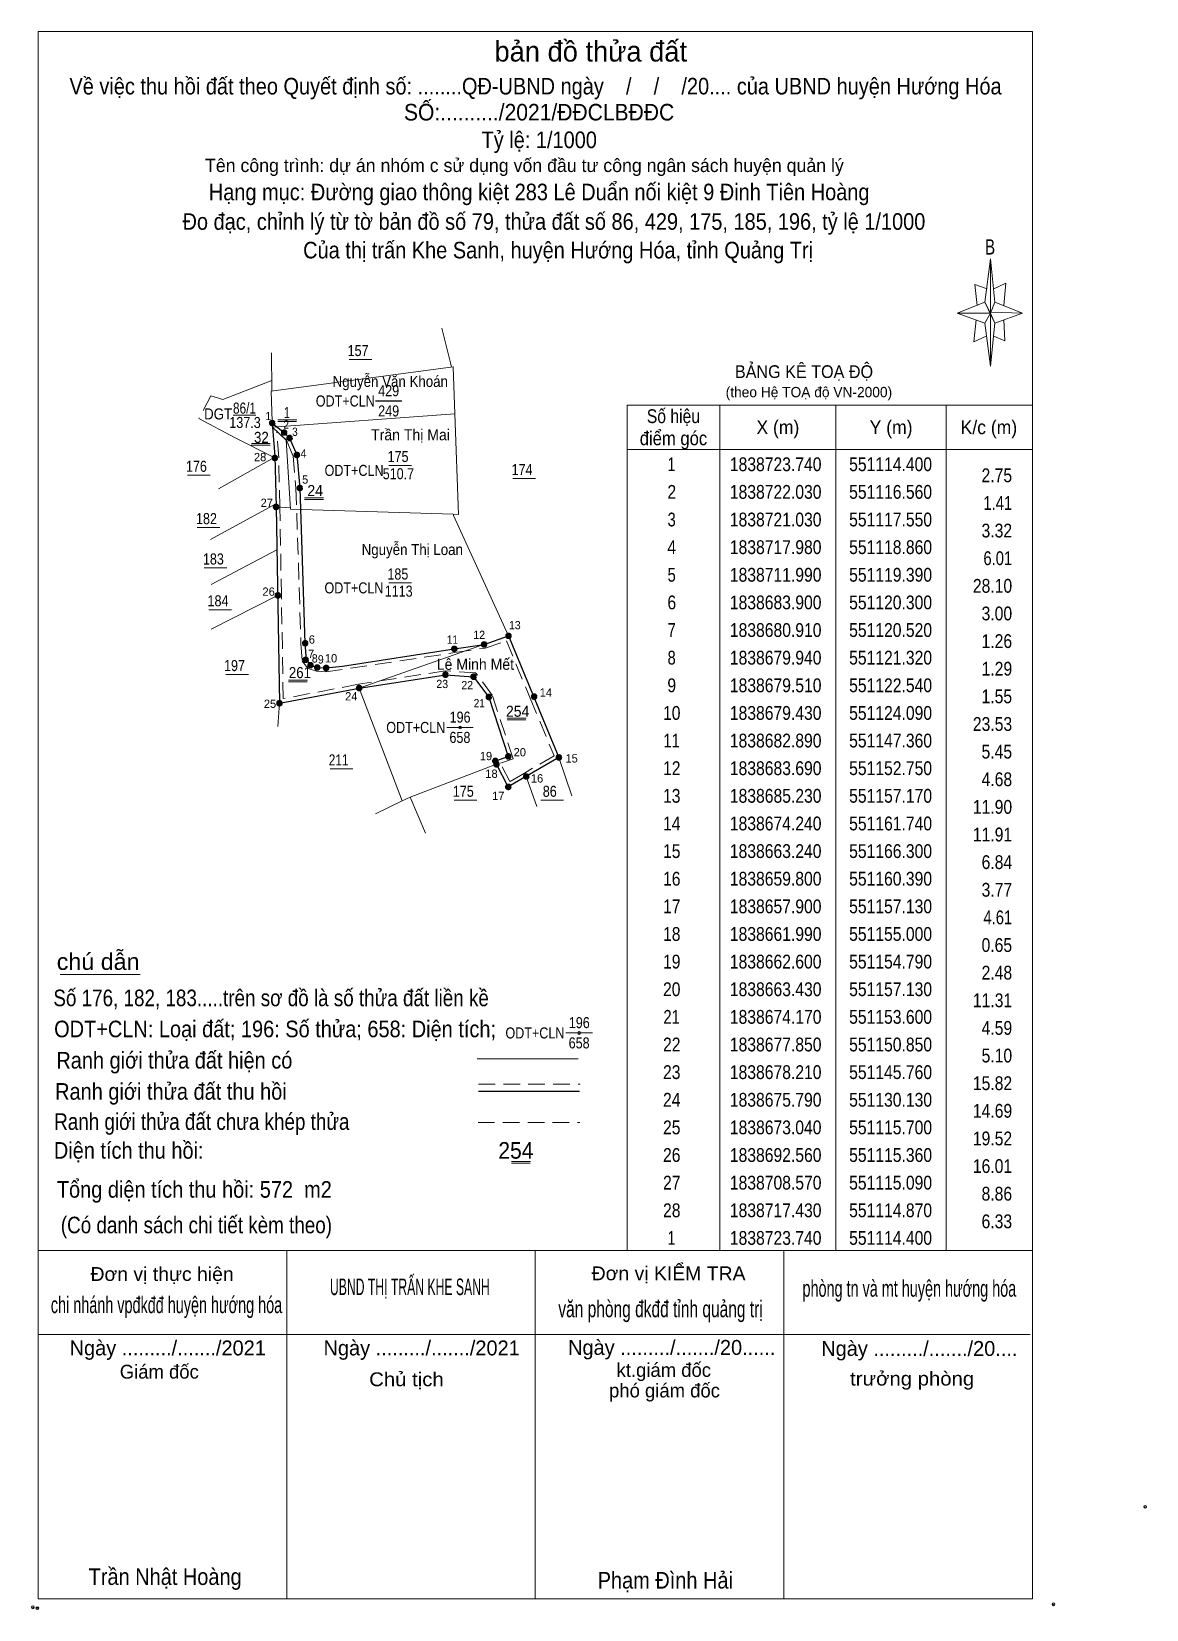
# Model space of a CAD drawing. Header units: metres. Extents: x 551071 to 551273, y 1838509 to 1838795.
import ezdxf
from ezdxf.enums import TextEntityAlignment as Align

# ---------------------------------------------------------------- set-up
doc = ezdxf.new("R2010")
doc.units = ezdxf.units.M
doc.header["$PDMODE"] = 32
doc.header["$PDSIZE"] = 0.5
doc.linetypes.add('MEDIUM_DASHED', pattern=[4.5, 3, -1.5])
for name, color, linetype, lineweight in [('1', 7, 'MEDIUM_DASHED', 13), ('10', 7, 'Continuous', 13), ('11', 7, 'Continuous', 13), ('13', 7, 'Continuous', 13), ('2', 7, 'Continuous', 25), ('22', 7, 'Continuous', 13), ('23', 7, 'Continuous', 13), ('50', 7, 'Continuous', 25), ('6', 7, 'MEDIUM_DASHED', 13), ('63', 7, 'MEDIUM_DASHED', 13)]:
    doc.layers.add(name, color=color, linetype=linetype, lineweight=lineweight)
for name, color, linetype in [('15', 7, 'Continuous'), ('4', 7, 'Continuous'), ('57', 7, 'Continuous')]:
    doc.layers.add(name, color=color, linetype=linetype)

msp = doc.modelspace()

# ---------------------------------------------------------------- hatches: boundary and pattern name
at = {"layer": '63'}
for points in [[(551114.901, 1838723.743, 1), (551113.901, 1838723.743, 1)], [(551117.056, 1838722.027, 1), (551116.056, 1838722.027, 1)], [(551118.05, 1838721.034, 1), (551117.05, 1838721.034, 1)], [(551115.368, 1838717.434, 1), (551114.368, 1838717.434, 1)], [(551119.359, 1838717.981, 1), (551118.359, 1838717.981, 1)], [(551119.888, 1838711.991, 1), (551118.888, 1838711.991, 1)], [(551115.59, 1838708.57, 1), (551114.59, 1838708.57, 1)], [(551115.926, 1838692.56, 1), (551114.926, 1838692.56, 1)], [(551157.67, 1838685.23, 1), (551156.67, 1838685.23, 1)], [(551120.869, 1838683.9, 1), (551119.869, 1838683.9, 1)], [(551147.859, 1838682.892, 1), (551146.859, 1838682.892, 1)], [(551153.248, 1838683.686, 1), (551152.248, 1838683.686, 1)], [(551120.956, 1838680.91, 1), (551119.956, 1838680.91, 1)], [(551121.823, 1838679.938, 1), (551120.823, 1838679.938, 1)], [(551123.041, 1838679.508, 1), (551122.041, 1838679.508, 1)], [(551124.661, 1838679.43, 1), (551123.661, 1838679.43, 1)], [(551130.63, 1838675.79, 1), (551129.63, 1838675.79, 1)], [(551146.263, 1838678.207, 1), (551145.263, 1838678.207, 1)], [(551151.349, 1838677.846, 1), (551150.349, 1838677.846, 1)], [(551116.2, 1838673.04, 1), (551115.2, 1838673.04, 1)], [(551154.098, 1838674.17, 1), (551153.098, 1838674.17, 1)], [(551162.321, 1838674.24, 1), (551161.321, 1838674.24, 1)], [(551155.289, 1838662.6, 1), (551154.289, 1838662.6, 1)], [(551155.5, 1838661.99, 1), (551154.5, 1838661.99, 1)], [(551157.633, 1838663.427, 1), (551156.633, 1838663.427, 1)], [(551166.8, 1838663.24, 1), (551165.8, 1838663.24, 1)], [(551160.89, 1838659.798, 1), (551159.89, 1838659.798, 1)], [(551157.63, 1838657.9, 1), (551156.63, 1838657.9, 1)]]:
    msp.add_hatch(color=256, dxfattribs=at).paths.add_polyline_path(points)

# ---------------------------------------------------------------- linework, layer by layer
at = {"layer": '1'}
msp.add_lwpolyline([(551115.22, 1838722.2), (551116.09, 1838721.51), (551116.96, 1838720.63), (551118.17, 1838717.81), (551118.69, 1838711.95), (551119.6, 1838683.86), (551119.84, 1838680.64), (551120.9, 1838679.34), (551122.4, 1838678.82), (551124.12, 1838678.73), (551147.46, 1838682.2), (551152.92, 1838683.01), (551156.78, 1838684.35), (551161.09, 1838673.97), (551165.42, 1838663.54), (551160.04, 1838660.4), (551157.41, 1838658.87), (551155.69, 1838662.18), (551158.01, 1838663), (551154.23, 1838674.5), (551151.22, 1838678.53), (551145.73, 1838678.91), (551130.01, 1838676.48), (551116.39, 1838673.88), (551116.06, 1838692.57), (551115.79, 1838708.58), (551115.57, 1838717.46)], close=True, dxfattribs=at)
at = {"layer": '10'}
for p, q in [((551114.18, 1838729.49), (551147.17, 1838733.92)), ((551105.44, 1838727.98), (551114.3, 1838731.43)), ((551105.44, 1838727.98), (551103.29, 1838728.68)), ((551114.18, 1838729.49), (551114.39, 1838724.02)), ((551114.43, 1838722.99), (551147.46, 1838725.42)), ((551115.39, 1838724.02), (551118.81, 1838724.02)), ((551115.41, 1838724.32), (551118.83, 1838724.32)), ((551110.61, 1838719.74), (551114.02, 1838719.74)), ((551110.63, 1838720.04), (551114.04, 1838720.04)), ((551104.66, 1838711.85), (551114.72, 1838717.51)), ((551103.25, 1838702.67), (551115.08, 1838709.1)), ((551115.09, 1838708.57), (551117.71, 1838708.39)), ((551147.19, 1838707.23), (551117.72, 1838708.17)), ((551120.24, 1838709.94), (551123.66, 1838709.94)), ((551120.27, 1838710.24), (551123.68, 1838710.24)), ((551147.19, 1838707.23), (551147.19, 1838707)), ((551147.19, 1838707.23), (551148.09, 1838707.2)), ((551157.17, 1838685.23), (551147.19, 1838707)), ((551103.37, 1838694.53), (551115.22, 1838700.79)), ((551103.35, 1838686.43), (551115.36, 1838692.56)), ((551130.13, 1838675.79), (551152.98, 1838683.77)), ((551117.33, 1838676.93), (551120.75, 1838676.93)), ((551117.35, 1838677.23), (551120.77, 1838677.23)), ((551156.91, 1838670.02), (551160.33, 1838670.02)), ((551156.94, 1838670.32), (551160.35, 1838670.32)), ((551139.34, 1838656.05), (551155, 1838661.99)), ((551139.34, 1838656.05), (551137.91, 1838655.36)), ((551139.34, 1838656.05), (551142.15, 1838649.56)), ((551157.7, 1838589.79), (551161.11, 1838589.79)), ((551157.72, 1838590.09), (551161.14, 1838590.09))]:
    msp.add_line(p, q, dxfattribs=at)
for points in [[(551147.17, 1838733.92), (551147.46, 1838725.42), (551148.09, 1838707.2)], [(551114.43, 1838722.99), (551116.9, 1838720.66), (551117.72, 1838708.17)], [(551130.13, 1838675.79), (551137.91, 1838655.36), (551133.1, 1838653.04)]]:
    msp.add_lwpolyline(points, dxfattribs=at)
at = {"layer": '11'}
for p, q in [((551243.41, 1838745.64), (551244.41, 1838753.44)), ((551245.21, 1838745.64), (551250.21, 1838743.64)), ((551243.41, 1838741.84), (551238.41, 1838743.64)), ((551245.21, 1838741.84), (551244.41, 1838734.04)), ((551246.81, 1838742.44), (551247.01, 1838738.64)), ((551247.01, 1838738.64), (551245.01, 1838739.44)), ((551076.01, 1838623.97), (551090.49, 1838623.97)), ((551151.47, 1838608.72), (551169.75, 1838608.72)), ((551072.02, 1838573.99), (551252.02, 1838573.99)), ((551117.02, 1838510.99), (551117.02, 1838573.99)), ((551162.02, 1838510.99), (551162.02, 1838573.99)), ((551207.02, 1838510.99), (551207.02, 1838573.99)), ((551072.02, 1838558.79), (551251.62, 1838558.79)), ((551072.02, 1838558.79), (551251.62, 1838558.79)), ((551072.02, 1838558.79), (551251.62, 1838558.79)), ((551252.02, 1838510.99), (551072.02, 1838510.99))]:
    msp.add_line(p, q, dxfattribs=at)
at = {"layer": '11', "linetype": 'MEDIUM_DASHED'}
for p, q in [((551151.75, 1838604.1), (551170.15, 1838604.1)), ((551151.66, 1838597.18), (551170.06, 1838597.18))]:
    msp.add_line(p, q, dxfattribs=at)
at = {"layer": '11', "lineweight": 25}
msp.add_line((551151.75, 1838602.86), (551170.03, 1838602.86), dxfattribs=at)
at = {"layer": '11'}
for points in [[(551072.02, 1838794.59), (551252.02, 1838794.59), (551252.02, 1838510.99), (551072.02, 1838510.99)], [(551244.41, 1838753.44), (551245.21, 1838745.64), (551244.41, 1838743.64)], [(551244.41, 1838743.64), (551238.41, 1838743.64), (551243.41, 1838745.64), (551245.21, 1838741.84), (551250.21, 1838743.64), (551244.41, 1838743.84)], [(551244.41, 1838743.64), (551244.41, 1838734.04), (551243.41, 1838741.84)]]:
    msp.add_lwpolyline(points, close=True, dxfattribs=at)
for points in [[(551243.81, 1838748.04), (551241.61, 1838748.84), (551242.01, 1838745.04)], [(551245.01, 1838748.04), (551247.21, 1838749.04), (551246.81, 1838745.04)], [(551244.41, 1838743.64), (551243.41, 1838745.64), (551238.41, 1838743.64)], [(551241.81, 1838742.44), (551241.41, 1838738.44), (551243.61, 1838739.44)], [(551244.41, 1838743.64), (551245.21, 1838741.84), (551250.21, 1838743.64)]]:
    msp.add_lwpolyline(points, dxfattribs=at)
for p in [(551272.4, 1838527.61), (551071.08, 1838509.45), (551071.88, 1838509.31), (551255.82, 1838509.99)]:
    msp.add_point(p, dxfattribs=at)
at = {"layer": '13'}
for p, q in [((551146, 1838668.66), (551150.8, 1838668.66)), ((551167.57, 1838613.38), (551172.37, 1838613.38))]:
    msp.add_line(p, q, dxfattribs=at)
for p in [(551148.4, 1838668.66), (551169.97, 1838613.38)]:
    msp.add_point(p, dxfattribs=at)
at = {"layer": '2'}
msp.add_line((551133.07, 1838727.74), (551137.87, 1838727.74), dxfattribs=at)
at = {"layer": '22'}
for p, q in [((551114.31, 1838729.52), (551114.3, 1838731.5)), ((551115.7, 1838673.04), (551115.42, 1838668.82))]:
    msp.add_line(p, q, dxfattribs=at)
for points in [[(551145.12, 1838740.94), (551146.67, 1838734.62), (551146.85, 1838733.88)], [(551114.24, 1838736.44), (551114.26, 1838734.62), (551114.3, 1838731.5)]]:
    msp.add_lwpolyline(points, dxfattribs=at)
at = {"layer": '23'}
for p, q in [((551128.34, 1838735.25), (551132.45, 1838735.25)), ((551107.35, 1838725.2), (551111.46, 1838725.2)), ((551099.04, 1838714.31), (551103.15, 1838714.31)), ((551135.53, 1838716.08), (551139.63, 1838716.08)), ((551157.96, 1838713.72), (551162.06, 1838713.72)), ((551100.83, 1838704.85), (551104.94, 1838704.85)), ((551102.08, 1838697.54), (551106.18, 1838697.54)), ((551135.5, 1838694.83), (551139.61, 1838694.83)), ((551102.92, 1838689.97), (551107.03, 1838689.97)), ((551105.99, 1838678.25), (551110.09, 1838678.25)), ((551166.3, 1838663.24), (551168.63, 1838656.26)), ((551124.87, 1838661.18), (551128.97, 1838661.18)), ((551160.39, 1838659.8), (551162.29, 1838654.37)), ((551147.34, 1838655.5), (551151.45, 1838655.5)), ((551163.01, 1838655.5), (551167.11, 1838655.5))]:
    msp.add_line(p, q, dxfattribs=at)
msp.add_lwpolyline([(551101.13, 1838724.59), (551107.68, 1838721.1), (551114.87, 1838717.43)], dxfattribs=at)
at = {"layer": '50'}
for points in [[(551114.4, 1838723.74), (551114.43, 1838722.99), (551114.86, 1838717.76), (551115.09, 1838708.57), (551115.7, 1838673.04), (551130.13, 1838675.79), (551145.76, 1838678.21), (551150.85, 1838677.85), (551153.6, 1838674.17), (551157.13, 1838663.43)], [(551114.4, 1838723.74), (551116.56, 1838722.03), (551117.55, 1838721.03), (551118.86, 1838717.98), (551119.39, 1838711.99), (551120.3, 1838683.9), (551120.52, 1838680.91), (551121.32, 1838679.94), (551122.54, 1838679.51), (551124.09, 1838679.43), (551127.09, 1838679.78), (551147.36, 1838682.89), (551152.75, 1838683.69)], [(551152.75, 1838683.69), (551157.17, 1838685.23), (551166.3, 1838663.24), (551157.13, 1838657.9), (551155, 1838661.99), (551154.79, 1838662.6), (551157.13, 1838663.43)]]:
    msp.add_lwpolyline(points, dxfattribs=at)
at = {"layer": '6'}
msp.add_line((551103.29, 1838728.68), (551101.13, 1838724.59), dxfattribs=at)
at = {"layer": '63', "linetype": 'Continuous'}
for p, q in [((551195.42, 1838726.99), (551195.42, 1838573.99)), ((551216.42, 1838726.99), (551216.42, 1838573.99)), ((551236.42, 1838726.99), (551236.42, 1838573.99)), ((551178.62, 1838718.99), (551252.02, 1838718.99))]:
    msp.add_line(p, q, dxfattribs=at)
msp.add_lwpolyline([(551178.62, 1838726.99), (551252.02, 1838726.99), (551252.02, 1838573.99), (551178.62, 1838573.99)], close=True, dxfattribs=at)
at = {"layer": '63'}
for centre in [(551114.401, 1838723.743), (551116.556, 1838722.027), (551117.55, 1838721.034), (551114.868, 1838717.434), (551118.859, 1838717.981), (551119.388, 1838711.991), (551115.09, 1838708.57), (551115.426, 1838692.56), (551157.17, 1838685.23), (551120.369, 1838683.9), (551147.359, 1838682.892), (551152.748, 1838683.686), (551120.456, 1838680.91), (551121.323, 1838679.938), (551122.541, 1838679.508), (551124.161, 1838679.43), (551130.13, 1838675.79), (551145.763, 1838678.207), (551150.849, 1838677.846), (551115.7, 1838673.04), (551153.598, 1838674.17), (551161.821, 1838674.24), (551154.789, 1838662.6), (551155, 1838661.99), (551157.133, 1838663.427), (551166.3, 1838663.24), (551160.39, 1838659.798), (551157.13, 1838657.9)]:
    msp.add_circle(centre, 0.5, dxfattribs=at)

# ---------------------------------------------------------------- texts
at = {"layer": '10'}
for s, width, p in [('1', 0.75, (551117.06, 1838724.65)), ('32', 0.9, (551112.44, 1838720.16)), ('24', 0.95, (551122.17, 1838710.53)), ('261', 0.9, (551119.415, 1838677.59)), ('254', 0.95, (551158.825, 1838670.59))]:
    msp.add_text(s, height=2, dxfattribs=dict(at, width=width)).set_placement(p, align=Align.CENTER)
at = {"layer": '11'}
for s, height, p in [('bản đồ thửa đất', 3.69, (551172.06, 1838789.16)), ('Tên công trình: dự án nhóm c sử dụng vốn đầu tư công ngân sách huyện quản lý ', 2.4, (551160.495, 1838769.17)), ('Ngày ........./......./2021', 2.7, (551095.485, 1838555.03)), ('Ngày ........./......./2021', 2.7, (551141.445, 1838555.03)), ('Ngày ........./......./20......', 2.7, (551186.715, 1838555.12)), ('Ngày ........./......./20....', 2.7, (551231.54, 1838554.93)), ('kt.giám đốc', 2.5, (551185.28, 1838551.14)), ('phó giám đốc', 2.5, (551185.405, 1838547.43))]:
    msp.add_text(s, height=height, dxfattribs=at).set_placement(p, align=Align.CENTER)
for s, height, width, p in [('Về việc thu hồi đất theo Quyết định số: ........QĐ-UBND ngày    /    /    /20.... của UBND huyện Hướng Hóa', 3, 0.9, (551162.065, 1838783.21)), ('SỐ:........../2021/ĐĐCLBĐĐC', 3, 0.95, (551162.705, 1838778.5)), ('Tỷ lệ: 1/1000', 3, 0.9, (551162.73, 1838773.5)), ('Hạng mục: Đường giao thông kiệt 283 Lê Duẩn nối kiệt 9 Đinh Tiên Hoàng', 3, 0.9, (551162.72, 1838764.06)), ('Đo đạc, chỉnh lý từ tờ bản đồ số 79, thửa đất số 86, 429, 175, 185, 196, tỷ lệ 1/1000 ', 3, 0.9, (551165.895, 1838758.72)), ('Của thị trấn Khe Sanh, huyện Hướng Hóa, tỉnh Quảng Trị', 3, 0.9, (551166.14, 1838753.54)), ('B', 2.755, 0.75, (551244.335, 1838754.24)), ('Đơn vị thực hiện', 2.5, 1.05, (551094.465, 1838568.51)), ('Đơn vị KIỂM TRA', 2.5, 1.05, (551186.15, 1838568.63)), ('UBND THỊ TRẤN KHE SANH', 3, 0.55, (551139.315, 1838565.94)), ('phòng tn và mt huyện hướng hóa', 3, 0.65, (551229.73, 1838565.65)), ('chi nhánh vpđkđđ huyện hướng hóa', 3, 0.65, (551095.26, 1838562.68)), ('văn phòng đkđđ tỉnh quảng trị', 3, 0.7, (551184.69, 1838561.94)), ('Chủ tịch', 2.5, 1.1, (551138.695, 1838549.46)), ('trưởng phòng', 2.5, 1.1, (551230.235, 1838549.58)), ('Phạm Đình Hải', 3, 0.9, (551185.555, 1838512.84))]:
    msp.add_text(s, height=height, dxfattribs=dict(at, width=width)).set_placement(p, align=Align.CENTER)
for s, height, width, p in [('BẢNG KÊ TOẠ ĐỘ ', 2.3, 0.95, (551198.16, 1838731.9)), ('chú dẫn', 3, 1.05, (551075.39, 1838624.79)), ('Số 176, 182, 183.....trên sơ đồ là số thửa đất liền kề', 3, 0.85, (551074.78, 1838618.22)), ('ODT+CLN: Loại đất; 196: Số thửa; 658: Diện tích;', 3, 0.9, (551074.92, 1838612.6)), ('Ranh giới thửa đất hiện có ', 3, 0.9, (551075.32, 1838606.94)), ('Ranh giới thửa đất thu hồi', 3, 0.9, (551075.1, 1838601.3)), ('Ranh giới thửa đất chưa khép thửa', 3, 0.85, (551074.93, 1838595.84)), ('Diện tích thu hồi:                                           ', 3, 0.9, (551074.87, 1838590.63)), ('254 ', 3, 0.95, (551155.33, 1838590.63)), ('Tổng diện tích thu hồi: 572  m2', 3, 0.9, (551075.41, 1838583.57)), ('(Có danh sách chi tiết kèm theo)', 3, 0.85, (551076.13, 1838577.13))]:
    msp.add_text(s, height=height, dxfattribs=dict(at, width=width)).set_placement(p)
msp.add_text('(theo Hệ TOẠ độ VN-2000)', height=1.86, dxfattribs=at).set_placement((551196.48, 1838728.42))
at = {"layer": '13', "width": 0.85}
for p in [(551148.4, 1838669.53), (551169.98, 1838614.25)]:
    msp.add_text('196', height=2, dxfattribs=at).set_placement(p, align=Align.CENTER)
at = {"layer": '15'}
for s, width, p in [('Nguyễn Văn Khoán', 0.9, (551146.21, 1838730.28)), ('Trần Thị Mai', 0.95, (551146.56, 1838720.62)), ('Nguyễn Thị Loan', 0.9, (551148.92, 1838699.86)), ('Lê Minh Mết', 0.95, (551158.17, 1838679.09))]:
    msp.add_text(s, height=2, dxfattribs=dict(at, width=width)).set_placement(p, align=Align.RIGHT)
at = {"layer": '2', "width": 0.85}
for s, p in [('429', (551135.475, 1838728.6)), ('249', (551135.475, 1838724.94))]:
    msp.add_text(s, height=2, dxfattribs=at).set_placement(p, align=Align.CENTER)
for p in [(551132.96, 1838726.74), (551145.72, 1838667.66), (551167.29, 1838612.38)]:
    msp.add_text('ODT+CLN', height=2, dxfattribs=at).set_placement(p, align=Align.RIGHT)
at = {"layer": '23'}
for s, width, p in [('157', 0.85, (551129.935, 1838735.86)), ('86/1', 0.8, (551109.375, 1838725.45)), ('DGT', 0.9, (551104.605, 1838724.4)), ('137.3', 0.85, (551109.475, 1838722.85)), ('176', 0.85, (551100.67, 1838714.92)), ('175', 0.85, (551137.175, 1838716.69)), ('174', 0.85, (551159.62, 1838714.33)), ('510.7', 0.85, (551137.24, 1838713.58)), ('182', 0.85, (551102.495, 1838705.45)), ('183', 0.85, (551103.745, 1838698.15)), ('185', 0.85, (551137.14, 1838695.43)), ('1113', 0.85, (551137.285, 1838692.33)), ('184', 0.85, (551104.585, 1838690.58)), ('197', 0.85, (551107.57, 1838678.86)), ('211', 0.8, (551126.415, 1838661.79)), ('175', 0.85, (551148.985, 1838656.11)), ('86', 0.85, (551164.64, 1838656.11))]:
    msp.add_text(s, height=2, dxfattribs=dict(at, width=width)).set_placement(p, align=Align.CENTER)
at = {"layer": '23', "width": 0.85}
for p in [(551134.55, 1838714.18), (551134.53, 1838692.92)]:
    msp.add_text('ODT+CLN', height=2, dxfattribs=at).set_placement(p, align=Align.RIGHT)
at = {"layer": '4', "width": 0.85}
for p in [(551148.375, 1838665.86), (551169.955, 1838610.58)]:
    msp.add_text('658', height=2, dxfattribs=at).set_placement(p, align=Align.CENTER)
at = {"layer": '57'}
msp.add_text('Giám đốc', height=2.5, dxfattribs=at).set_placement((551093.955, 1838550.83), align=Align.CENTER)
at = {"layer": '57', "width": 0.9}
msp.add_text('Trần Nhật Hoàng', height=3, dxfattribs=at).set_placement((551095.015, 1838513.49), align=Align.CENTER)
at = {"layer": '63'}
for s, height, width, p in [(' 1', 1.5, 0.9, (551114.19, 1838724.27)), (' 2', 1.5, 0.9, (551117.43, 1838722.72)), (' 3', 1.5, 0.9, (551119.01, 1838721.42)), ('2.75', 2.5, 0.85, (551248.33, 1838713.04)), ('1.41', 2.5, 0.8, (551248.34, 1838708.04)), ('3.32', 2.5, 0.85, (551248.33, 1838703.04)), ('6.01', 2.5, 0.8, (551248.34, 1838698.04)), ('28.10', 2.5, 0.85, (551248.34, 1838693.04)), ('3.00', 2.5, 0.85, (551248.34, 1838688.04)), (' 13', 1.5, 0.95, (551159.37, 1838686.42)), (' 11', 1.5, 0.9, (551148.02, 1838683.81)), (' 12', 1.5, 0.95, (551152.92, 1838684.66)), ('1.26', 2.5, 0.85, (551248.33, 1838683.04)), (' 8', 1.5, 0.95, (551122.63, 1838680.41)), (' 9', 1.5, 0.95, (551123.72, 1838680.23)), ('1.29', 2.5, 0.85, (551248.34, 1838678.04)), (' 23', 1.5, 0.95, (551146.23, 1838675.79)), (' 22', 1.5, 0.95, (551150.75, 1838675.57)), (' 21', 1.5, 0.9, (551152.88, 1838672.31)), ('1.55', 2.5, 0.85, (551248.33, 1838673.04)), ('23.53', 2.5, 0.85, (551248.34, 1838668.04)), ('5.45', 2.5, 0.85, (551248.33, 1838663.04)), ('4.68', 2.5, 0.85, (551248.34, 1838658.04)), ('11.90', 2.5, 0.85, (551248.34, 1838653.04)), ('11.91', 2.5, 0.85, (551248.34, 1838648.04)), ('6.84', 2.5, 0.85, (551248.34, 1838643.04)), ('3.77', 2.5, 0.85, (551248.34, 1838638.04)), ('4.61', 2.5, 0.8, (551248.34, 1838633.04)), ('0.65', 2.5, 0.85, (551248.33, 1838628.04)), ('2.48', 2.5, 0.85, (551248.34, 1838623.04)), ('11.31', 2.5, 0.85, (551248.34, 1838618.04)), ('4.59', 2.5, 0.85, (551248.34, 1838613.04)), ('5.10', 2.5, 0.85, (551248.34, 1838608.04)), ('15.82', 2.5, 0.85, (551248.34, 1838603.04)), ('14.69', 2.5, 0.85, (551248.34, 1838598.04)), ('19.52', 2.5, 0.85, (551248.34, 1838593.04)), ('16.01', 2.5, 0.85, (551248.34, 1838588.04)), ('8.86', 2.5, 0.85, (551248.33, 1838583.04)), ('6.33', 2.5, 0.85, (551248.33, 1838578.04))]:
    msp.add_text(s, height=height, dxfattribs=dict(at, width=width)).set_placement(p, align=Align.RIGHT)
for s, width, p in [('Số hiệu', 0.85, (551187.025, 1838723.74)), ('điểm góc', 0.9, (551187.03, 1838719.74)), ('X (m)', 0.95, (551205.93, 1838721.74)), ('Y (m)', 0.95, (551226.425, 1838721.74)), ('K/c (m)', 0.95, (551244.13, 1838721.74)), (' 1', 0.75, (551186.325, 1838715.04)), ('1838723.740', 0.85, (551205.53, 1838715.04)), ('551114.400', 0.85, (551226.335, 1838715.04)), (' 2', 0.85, (551186.33, 1838710.04)), ('1838722.030', 0.85, (551205.53, 1838710.04)), ('551116.560', 0.85, (551226.335, 1838710.04)), (' 3', 0.8, (551186.33, 1838705.04)), ('1838721.030', 0.85, (551205.53, 1838705.04)), ('551117.550', 0.85, (551226.335, 1838705.04)), (' 4', 0.85, (551186.325, 1838700.04)), ('1838717.980', 0.85, (551205.53, 1838700.04)), ('551118.860', 0.85, (551226.335, 1838700.04)), (' 5', 0.8, (551186.33, 1838695.04)), ('1838711.990', 0.85, (551205.53, 1838695.04)), ('551119.390', 0.85, (551226.335, 1838695.04)), (' 6', 0.85, (551186.33, 1838690.04)), ('1838683.900', 0.85, (551205.53, 1838690.04)), ('551120.300', 0.85, (551226.335, 1838690.04)), ('1838680.910', 0.85, (551205.53, 1838685.04)), ('551120.520', 0.85, (551226.335, 1838685.04)), (' 7', 0.8, (551186.33, 1838685.04)), (' 8', 0.8, (551186.33, 1838680.04)), ('1838679.940', 0.85, (551205.53, 1838680.04)), ('551121.320', 0.85, (551226.335, 1838680.04)), (' 9', 0.85, (551186.325, 1838675.04)), ('1838679.510', 0.85, (551205.53, 1838675.04)), ('551122.540', 0.85, (551226.335, 1838675.04)), (' 10', 0.85, (551186.325, 1838670.04)), ('1838679.430', 0.85, (551205.53, 1838670.04)), ('551124.090', 0.85, (551226.335, 1838670.04)), (' 11', 0.8, (551186.325, 1838665.04)), ('1838682.890', 0.85, (551205.53, 1838665.04)), ('551147.360', 0.85, (551226.335, 1838665.04)), (' 12', 0.85, (551186.33, 1838660.04)), ('1838683.690', 0.85, (551205.53, 1838660.04)), ('551152.750', 0.85, (551226.335, 1838660.04)), (' 13', 0.85, (551186.325, 1838655.04)), ('1838685.230', 0.85, (551205.53, 1838655.04)), ('551157.170', 0.85, (551226.335, 1838655.04)), (' 14', 0.85, (551186.325, 1838650.04)), ('1838674.240', 0.85, (551205.53, 1838650.04)), ('551161.740', 0.85, (551226.335, 1838650.04)), (' 15', 0.85, (551186.325, 1838645.04)), ('1838663.240', 0.85, (551205.53, 1838645.04)), ('551166.300', 0.85, (551226.335, 1838645.04)), (' 16', 0.85, (551186.325, 1838640.04)), ('1838659.800', 0.85, (551205.53, 1838640.04)), ('551160.390', 0.85, (551226.335, 1838640.04)), (' 17', 0.85, (551186.33, 1838635.04)), ('1838657.900', 0.85, (551205.53, 1838635.04)), ('551157.130', 0.85, (551226.335, 1838635.04)), (' 18', 0.85, (551186.33, 1838630.04)), ('1838661.990', 0.85, (551205.53, 1838630.04)), ('551155.000', 0.85, (551226.335, 1838630.04)), (' 19', 0.85, (551186.325, 1838625.04)), ('1838662.600', 0.85, (551205.53, 1838625.04)), ('551154.790', 0.85, (551226.335, 1838625.04)), (' 20', 0.85, (551186.325, 1838620.04)), ('1838663.430', 0.85, (551205.53, 1838620.04)), ('551157.130', 0.85, (551226.335, 1838620.04)), (' 21', 0.8, (551186.325, 1838615.04)), ('1838674.170', 0.85, (551205.53, 1838615.04)), ('551153.600', 0.85, (551226.335, 1838615.04)), (' 22', 0.85, (551186.33, 1838610.04)), ('1838677.850', 0.85, (551205.53, 1838610.04)), ('551150.850', 0.85, (551226.335, 1838610.04)), (' 23', 0.85, (551186.325, 1838605.04)), ('1838678.210', 0.85, (551205.53, 1838605.04)), ('551145.760', 0.85, (551226.335, 1838605.04)), (' 24', 0.85, (551186.325, 1838600.04)), ('1838675.790', 0.85, (551205.53, 1838600.04)), ('551130.130', 0.85, (551226.335, 1838600.04)), (' 25', 0.85, (551186.325, 1838595.04)), ('1838673.040', 0.85, (551205.53, 1838595.04)), ('551115.700', 0.85, (551226.335, 1838595.04)), (' 26', 0.85, (551186.325, 1838590.04)), ('1838692.560', 0.85, (551205.53, 1838590.04)), ('551115.360', 0.85, (551226.335, 1838590.04)), (' 27', 0.85, (551186.33, 1838585.04)), ('1838708.570', 0.85, (551205.53, 1838585.04)), ('551115.090', 0.85, (551226.335, 1838585.04)), (' 28', 0.85, (551186.33, 1838580.04)), ('1838717.430', 0.85, (551205.53, 1838580.04)), ('551114.870', 0.85, (551226.335, 1838580.04)), (' 1', 0.75, (551186.325, 1838575.04)), ('1838723.740', 0.85, (551205.53, 1838575.04)), ('551114.400', 0.85, (551226.335, 1838575.04))]:
    msp.add_text(s, height=2.5, dxfattribs=dict(at, width=width)).set_placement(p, align=Align.CENTER)
for s, p in [(' 4', (551120.61, 1838717.49)), (' 28', (551113.32, 1838716.84)), (' 5', (551120.92, 1838712.78)), (' 27', (551114.53, 1838708.57)), (' 26', (551114.86, 1838692.49)), (' 6', (551122.13, 1838683.83)), (' 7', (551122.01, 1838681.25)), (' 10', (551126.16, 1838680.43)), (' 25', (551115.11, 1838672.2)), (' 24', (551129.83, 1838673.55)), (' 14', (551165.05, 1838674.24)), (' 20', (551160.33, 1838663.43)), (' 19', (551154.2, 1838662.74)), (' 15', (551169.71, 1838662.32)), (' 18', (551155.2, 1838659.54)), (' 16', (551163.45, 1838658.7)), (' 17', (551156.43, 1838655.53))]:
    msp.add_text(s, height=1.5, dxfattribs=at).set_placement(p, align=Align.RIGHT)

doc.saveas('drawing.dxf')
